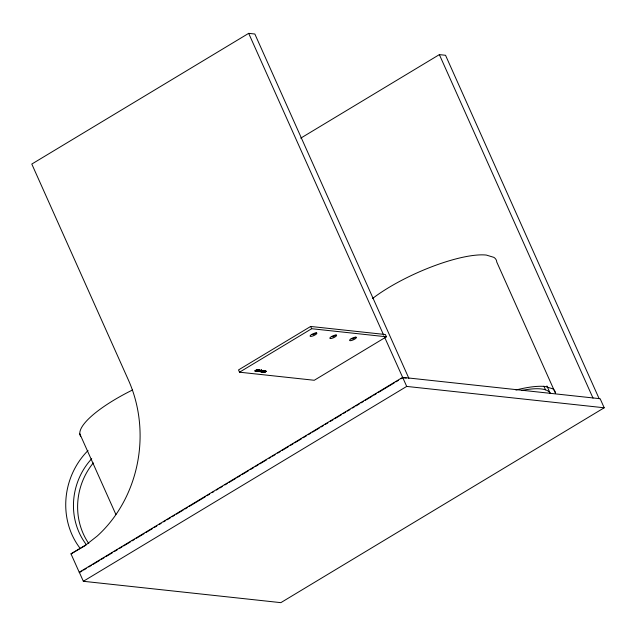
<?xml version="1.0" encoding="UTF-8"?>
<svg xmlns="http://www.w3.org/2000/svg" width="636" height="636" viewBox="0 0 636 636"><rect width="100%" height="100%" fill="white"/><g stroke="black" fill="none" stroke-linecap="round" stroke-linejoin="round"><path stroke-width="0.95" d="M260.704 371.082L261.865 370.597L259.202 371.559C258.812 371.448 262.127 371.074 259.536 371.249M258.415 371.504C259.242 371.392 257.858 370.812 257.127 370.987M262.175 371.011C258.486 371.297 261.73 372.37 261.913 370.494M264.465 371.257C263.972 370.573 261.73 372.577 263.646 371.798C266.079 370.812 261.468 370.557 262.573 371.026M259.878 370.621L259.448 369.866C258.017 369.874 260.593 370.947 259.52 370.836M258.645 370.279C255.934 372.036 255.648 370.804 258.733 370.112C259.265 370.899 257.119 368.88 256.403 370.653C257.675 369.945 258.502 369.961 258.9 369.794L259.226 370.629L257.62 371.042M262.008 371.71L261.356 370.072C258.677 374.358 264.878 369.81 262.445 371.011M259.782 370.375C255.33 370.78 259.806 372.211 259.448 369.866M266.023 371.313C262.485 372.346 268.638 370.581 263.511 372.028L263.352 371.663M258.749 371.368L258.16 369.755M263.177 371.519L262.708 371.384L262.899 371.988M264.369 372.116C264.854 369.914 267.176 371.774 264.027 372.084L263.805 371.631M256.849 370.438C256.244 370.891 258.017 371.758 258.717 370.995C256.467 372.243 256.077 369.325 256.236 370.287M264.083 371.448L262.97 371.853L264.083 371.448L263.662 370.438L261.285 371.464L262.278 370.653M263.678 371.241L264.163 370.852L263.63 370.939M258.9 369.794L258.391 369.731M260.291 370.963C260.37 370.478 259.083 371.13 260.609 371.742L260.188 371.019M264.934 371.607L265.284 371.329L263.972 371.996M262.628 371.098C261.42 373.157 263.876 369.588 263.646 370.883M264.592 371.082L265.125 370.963L264.656 371.4M408.916 378.428L254.853 34.018L248.684 33.35L31.8 164.056L128.448 380.121A125.022 109.543 -83.8 0 1 97.244 536.029L84.636 545.958L70.993 553.861L79.397 572.631M300.733 138.163L439.365 54.617L445.534 55.276L599.192 398.788M310.67 326.451L238.524 369.929L239.534 372.195L314.264 380.272L386.41 336.794L385.4 334.528L310.67 326.451L311.68 328.717L386.41 336.794M239.534 372.195L311.68 328.717M316.402 332.89L313.476 334.655L311.68 334.457A3.737 1.002 -24.1 0 0 311.831 336.277A3.737 1.002 -24.1 0 0 316.903 333.224A3.737 1.002 -24.1 0 0 311.68 334.457M256.674 370.176L257.636 370.112L255.084 371.114L256.737 369.659L257.238 370.653M256.737 369.659L257.477 369.755L254.925 370.748M256.03 370.271L257.27 369.755L255.084 371.114M257.278 370.931L259.067 369.906M259.695 371.615C258.836 370.255 262.31 369.413 261.809 371.782M260.363 370.589L260.975 371.639L260.363 370.589L261.356 370.072M259.202 371.559L261.15 370.478L259.567 371.519M262.501 370.565L263.065 370.375M262.827 370.454L262.835 370.971L263.225 370.74M263.376 371.114L262.573 371.774M265.085 371.988L264.552 370.931L265.864 370.979M263.511 372.028L264.027 371.782M264.544 372.14L265.005 372.108M336.158 335.021L333.224 336.786L331.435 336.595A3.737 1.002 -24.1 0 0 331.579 338.416A3.737 1.002 -24.1 0 0 336.659 335.355A3.737 1.002 -24.1 0 0 331.435 336.595M355.906 337.16L352.972 338.924L351.183 338.734A3.737 1.002 -24.1 0 0 351.334 340.554A3.737 1.002 -24.1 0 0 356.406 337.493A3.737 1.002 -24.1 0 0 351.183 338.734M70.993 553.861L86.353 544.607M80.247 572.122L81.949 571.096M83.65 570.071L86.202 568.528M88.754 566.994L91.306 565.452M93.007 564.426L99.812 560.324M101.514 559.298L104.073 557.764M105.775 556.739L112.58 552.636M114.281 551.611L117.684 549.552M119.385 548.526L121.937 546.992M123.638 545.966L130.452 541.864M132.153 540.838L134.705 539.296M136.406 538.271L144.062 533.66M145.763 532.634L152.576 528.532M154.278 527.506L156.83 525.964M159.382 524.43L161.083 523.404M163.635 521.862L165.336 520.836M167.037 519.811L170.44 517.76M172.141 516.734L174.693 515.2M176.395 514.174L183.208 510.072M184.909 509.046L187.461 507.504M189.162 506.479L205.333 496.732M207.034 495.706L209.586 494.172M212.138 492.63L213.839 491.604M216.391 490.07L218.092 489.044M219.794 488.019L222.346 486.476M224.898 484.942L227.457 483.4M229.159 482.374L235.964 478.272M237.665 477.246L240.217 475.712M241.919 474.687L248.724 470.584M250.433 469.559L253.836 467.508M255.537 466.482L258.089 464.94M259.79 463.914L266.595 459.812M269.147 458.278L270.849 457.252M272.55 456.227L275.11 454.684M277.662 453.15L280.214 451.608M281.915 450.582L288.72 446.48M290.421 445.454L292.973 443.912M294.675 442.887L301.488 438.784M303.189 437.759L306.592 435.708M308.293 434.682L310.845 433.148M312.546 432.122L319.351 428.02M321.053 426.995L323.605 425.452M325.314 424.427L327.866 422.892M330.418 421.35L332.97 419.816M334.671 418.79L341.476 414.688M343.178 413.662L345.73 412.12M347.431 411.095L349.991 409.56M352.543 408.018L354.244 406.992M355.945 405.967L359.348 403.916M361.049 402.89L363.601 401.348M365.303 400.322L372.108 396.22M373.817 395.195L376.369 393.66M378.07 392.635L394.233 382.888M395.934 381.862L398.494 380.328M401.046 378.786L402.747 377.76M83.34 581.288L406.698 386.418L604.2 407.779L600.145 398.716L402.644 377.355L79.285 572.225L83.34 581.288L280.85 602.65L604.2 407.779M255.434 370.987L255.513 370.581M255.68 370.947L255.473 370.502M257.826 371.337L259.591 369.898M258.081 370.899L259.79 370.295L259.226 370.629M257.071 370.287C257.031 370.088 255.513 370.82 257.572 371.257M260.975 370.883L261.706 370.502L260.49 370.597M263.709 371.329L264.202 370.74M262.302 371.488L262.461 371.853M260.712 370.573L261.666 371.822M257.445 371.297L257.143 370.788M264.107 372.028L263.479 370.526M264.552 370.931L264.759 371.448M262.93 370.724L261.444 371.829M403.629 377.856L406.269 378.142M259.043 371.193L259.583 371.178M257.286 371.352L257.779 371.408M439.365 54.617L593.022 398.12M546.904 385.941L550.148 393.191A72.122 19.271 -24.1 0 0 521.679 390.448M543.875 386.203L545.497 389.828M248.684 33.35L383.691 335.164M384.502 336.977L406.698 386.418M265.776 370.915L265.951 371.44M265.578 370.931L265.864 371.511M265.443 370.955L265.745 371.591M265.649 371.535L265.26 370.86L265.602 371.678M264.942 370.836L265.45 371.663M264.822 370.86L265.22 371.543M264.671 370.86L264.997 371.329M264.703 371.647L264.894 372.171M264.067 370.748L264.735 372.068M263.948 370.82L264.266 371.464M263.614 370.709L264.282 371.988M263.304 370.589L263.67 371.36M263.606 371.575L263.853 372.06M263.05 370.653L263.702 371.957M262.835 371.273L263.217 371.949M262.398 370.581L262.787 371.464M262.859 371.567L263.034 371.988M262.445 371.209L262.811 371.965M261.778 370.502L262.096 371.106M261.444 370.088L262.135 371.392M261.165 370.136L261.921 371.702M260.76 370.239L261.126 370.915M261.189 371.193L261.563 371.837M260.633 370.589L261.134 371.639M260.251 370.653L260.744 371.742M259.353 369.921L259.726 370.78M259.901 371.138L260.124 371.559M259.194 369.945L259.639 370.812M259.726 371.178L259.965 371.599M259.599 370.939L259.822 371.615M258.804 369.778L259.21 370.709M258.574 369.747L259.019 370.756M258.725 370.383L258.947 370.947M258.28 369.739L258.82 371.058M258.025 369.786L258.685 371.408M258.28 370.812L258.614 371.448L258.176 370.86M257.739 369.874L258.009 370.279M257.349 369.643L257.763 370.375M257.238 369.627L257.604 370.359M257.683 370.732L258.049 371.392M257.071 369.691L257.5 370.502M256.857 369.588L257.31 370.502M256.666 369.786L257.031 370.661M256.618 370.271L257.079 371.257M256.515 370.231L256.968 371.289M256.372 370.271L256.769 371.313M255.211 370.653L255.497 371.162M79.818 433.839L115.903 514.508M515.907 390.027A77.274 20.654 -24.1 0 1 545.132 386.497L552.652 388.779A77.274 20.654 -24.1 0 1 555.53 393.39L496.74 261.976A77.274 20.654 -24.1 0 0 493.87 257.357L486.349 255.076A77.274 20.654 -24.1 0 0 372.593 298.459M80.661 436.423A77.274 20.654 -24.1 0 1 132.455 390.027M79.643 547.699A71.757 66.088 -73.1 0 1 88.022 450.542M88.802 543.573A64.395 59.315 -73.1 0 1 93.317 462.928M85.725 543.82A64.395 59.315 -73.1 0 1 91.719 458.723M258.232 371.106L258.264 371.066"/></g></svg>
